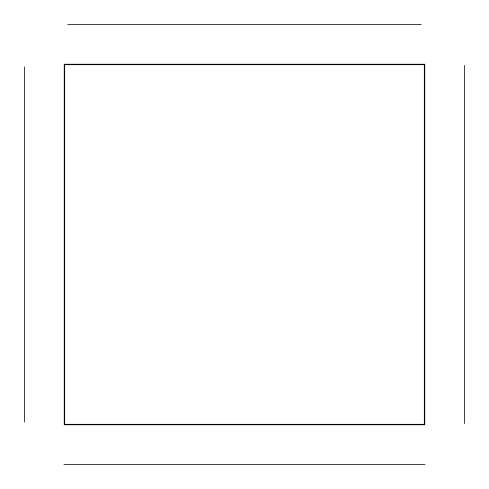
<?xml version="1.0" encoding="UTF-8"?>
<svg xmlns="http://www.w3.org/2000/svg" width="489" height="489" viewBox="0 0 489 489"><rect width="100%" height="100%" fill="white"/><g stroke="black" fill="none" stroke-linecap="round" stroke-linejoin="round"><path stroke-width="0.73" d="M67.757 24.45L421.243 24.45M63.961 464.55L425.039 464.55M464.55 65.41L464.55 423.59M24.45 66.932L24.45 422.068M424.752 64.248L64.248 64.248L64.248 424.752L424.752 424.752L424.752 64.248M424.318 64.682L64.682 64.682L64.682 424.318L424.318 424.318L424.318 64.682"/></g></svg>
